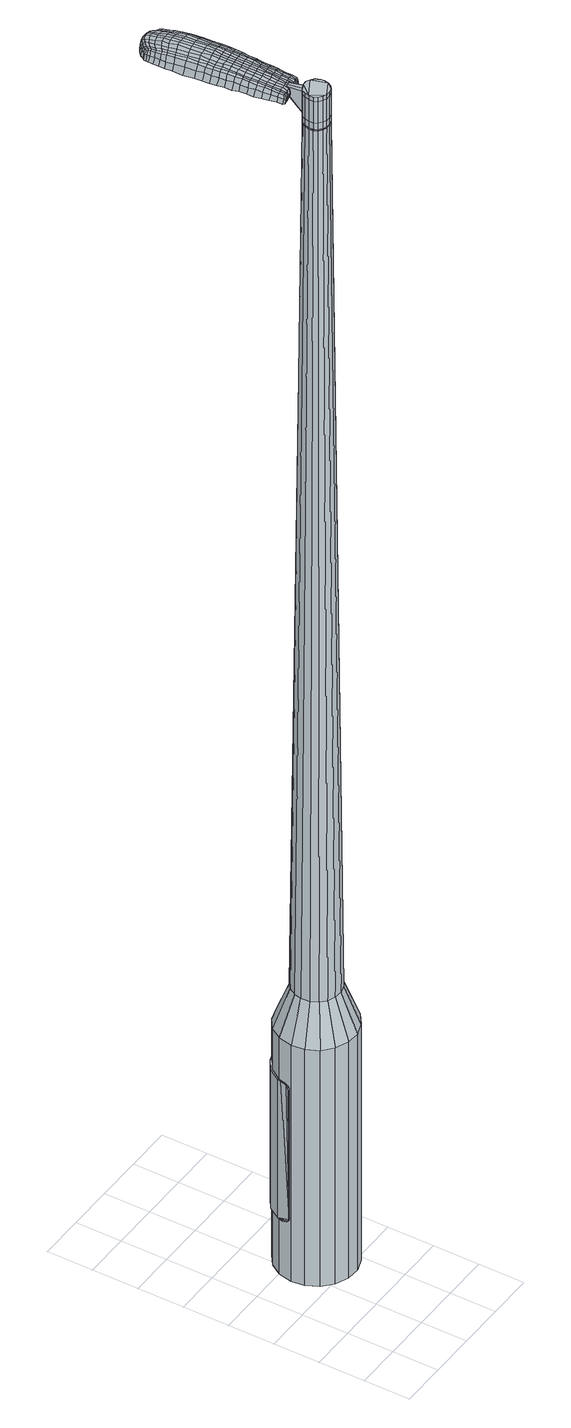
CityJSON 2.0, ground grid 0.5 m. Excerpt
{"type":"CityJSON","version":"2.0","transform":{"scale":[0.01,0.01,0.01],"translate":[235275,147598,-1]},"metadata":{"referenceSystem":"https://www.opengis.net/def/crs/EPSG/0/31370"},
"CityObjects":{
"object1":{"type":"GenericCityObject","attributes":{"cluster":300,"mean_distance_to_centroid":0.262,"new_centroid_x":235275.8,"new_centroid_y":147599.32,"mean_distance_to_camera":8.49,"H1":11.6,"H2":11.4,"Z_final":115.59,"cluster2":-1,"proj_x":235281.22,"proj_y":147598.62,"id_line":52505,"bearing_l":187.3,"distance":5.47,"orientation":"right","G_obj":97.3},"geometry":[{"type":"MultiSurface","lod":"2","boundaries":[[[0,1,2,3]],[[1,4,5,2]],[[4,6,7,5]],[[6,8,9,7]],[[8,10,11,9]],[[10,12,13,11]],[[12,14,15,13]],[[14,16,17,15]],[[16,18,19,17]],[[18,20,21,19]],[[20,22,23,21]],[[22,24,25,23]],[[24,26,27,25]],[[26,28,29,27]],[[28,30,31,29]],[[30,32,33,31]],[[32,34,35,33]],[[34,0,3,35]],[[36,37,38,39]],[[38,40,41,42]],[[41,43,42]],[[42,44,45,46]],[[45,47,46]],[[46,48,49,50]],[[49,51,50]],[[42,46,50,38]],[[50,52,39,38]],[[53,36,39]],[[2,5,7,35]],[[7,9,11,15]],[[11,13,15]],[[15,17,19,23]],[[19,21,23]],[[23,25,27,31]],[[27,29,31]],[[15,23,31,7]],[[31,33,35,7]],[[3,2,35]],[[1,0,54,55]],[[0,34,56,54]],[[34,32,57,56]],[[32,30,58,57]],[[30,28,59,58]],[[28,26,60,59]],[[26,24,61,60]],[[24,22,62,61]],[[22,20,63,62]],[[20,18,64,63]],[[18,16,65,64]],[[16,14,66,65]],[[14,12,67,66]],[[12,10,68,67]],[[10,8,69,68]],[[8,6,70,69]],[[6,4,71,70]],[[4,1,55,71]],[[55,54,72,73]],[[54,56,74,72]],[[56,57,75,74]],[[57,58,76,75]],[[58,59,77,76]],[[59,60,78,77]],[[60,61,79,78]],[[61,62,80,79]],[[62,63,81,80]],[[63,64,82,81]],[[64,65,83,82]],[[65,66,84,83]],[[66,67,85,84]],[[67,68,86,85]],[[68,69,87,86]],[[69,70,88,87]],[[70,71,89,88]],[[71,55,73,89]],[[90,91,92,93]],[[74,94,91,90]],[[95,96,94,74]],[[97,98,96,95]],[[77,99,98,97]],[[100,101,99,77]],[[102,103,101,100]],[[104,105,103,102]],[[106,107,105,104]],[[108,109,107,106]],[[110,111,109,108]],[[112,113,111,110]],[[85,114,113,112]],[[86,115,114,85]],[[116,117,115,86]],[[118,119,117,116]],[[120,121,119,118]],[[93,92,121,120]],[[122,123,124,125]],[[126,122,125,127]],[[128,126,127,129]],[[130,128,129,131]],[[132,130,131,133]],[[134,132,133,135]],[[136,134,135,137]],[[138,136,137,139]],[[140,138,139,141]],[[142,140,141,143]],[[144,142,143,145]],[[146,144,145,147]],[[148,146,147,149]],[[150,148,149,151]],[[152,150,151,153]],[[154,152,153,155]],[[73,72,90,93]],[[72,74,90]],[[75,95,74]],[[75,76,97,95]],[[76,77,97]],[[78,100,77]],[[78,79,102,100]],[[79,80,104,102]],[[80,81,106,104]],[[81,82,108,106]],[[82,83,110,108]],[[83,84,112,110]],[[84,85,112]],[[87,116,86]],[[87,88,118,116]],[[88,89,120,118]],[[89,73,93,120]],[[156,157,92,91]],[[157,158,121,92]],[[158,159,119,121]],[[159,160,117,119]],[[160,115,117]],[[161,113,114]],[[161,162,111,113]],[[162,163,109,111]],[[163,164,107,109]],[[164,165,105,107]],[[165,166,103,105]],[[166,167,101,103]],[[167,99,101]],[[168,98,99]],[[168,169,96,98]],[[169,94,96]],[[156,91,94]],[[39,52,154,170]],[[157,156,171,155]],[[53,39,170,123]],[[156,94,124,171]],[[36,53,123,122]],[[94,169,125,124]],[[37,36,122,126]],[[169,168,127,125]],[[38,37,126,128]],[[168,99,129,127]],[[40,38,128,130]],[[99,167,131,129]],[[41,40,130,132]],[[167,166,133,131]],[[43,41,132,134]],[[166,165,135,133]],[[42,43,134,136]],[[165,164,137,135]],[[44,42,136,138]],[[164,163,139,137]],[[45,44,138,140]],[[163,162,141,139]],[[47,45,140,142]],[[162,161,143,141]],[[46,47,142,144]],[[161,114,145,143]],[[48,46,144,146]],[[114,115,147,145]],[[49,48,146,148]],[[115,160,149,147]],[[51,49,148,150]],[[160,159,151,149]],[[50,51,150,152]],[[159,158,153,151]],[[52,50,152,154]],[[158,157,155,153]],[[154,155,172,173]],[[155,171,174,172]],[[171,124,175,174]],[[124,123,176,175]],[[123,170,177,176]],[[170,154,173,177]],[[178,179,180,181]],[[182,178,181,183]],[[178,182,184,185]],[[179,178,185,186]],[[187,188,189,190]],[[191,187,190,192]],[[187,191,193,194]],[[188,187,194,195]],[[196,197,198,199]],[[200,196,199,201]],[[196,200,202,203]],[[197,196,203,204]],[[205,206,207,208]],[[209,205,208,210]],[[205,209,211,212]],[[206,205,212,213]],[[214,215,216,217]],[[218,214,217,219]],[[214,218,220,221]],[[215,214,221,222]],[[223,224,225,226]],[[227,223,226,228]],[[223,227,229,230]],[[224,223,230,231]],[[232,233,234,235]],[[224,232,235,225]],[[232,224,231,236]],[[233,232,236,237]],[[238,239,240,241]],[[233,238,241,234]],[[238,233,237,242]],[[239,238,242,243]],[[244,182,183,245]],[[239,244,245,240]],[[244,239,243,246]],[[182,244,246,184]],[[247,248,249,250]],[[251,247,250,252]],[[247,251,253,254]],[[248,247,254,255]],[[256,257,258,259]],[[248,256,259,249]],[[256,248,255,260]],[[257,256,260,261]],[[262,263,264,265]],[[257,262,265,258]],[[262,257,261,266]],[[263,262,266,267]],[[268,269,270,271]],[[263,268,271,264]],[[268,263,267,272]],[[269,268,272,273]],[[274,179,186,275]],[[269,274,275,270]],[[274,269,273,276]],[[179,274,276,180]],[[277,278,279,280]],[[281,277,280,282]],[[277,281,283,284]],[[278,277,284,285]],[[286,287,288,289]],[[278,286,289,279]],[[286,278,285,290]],[[287,286,290,291]],[[292,293,294,295]],[[287,292,295,288]],[[292,287,291,296]],[[293,292,296,297]],[[298,191,192,299]],[[293,298,299,294]],[[298,293,297,300]],[[191,298,300,193]],[[301,302,303,304]],[[305,301,304,306]],[[301,305,307,308]],[[302,301,308,309]],[[310,311,312,313]],[[302,310,313,303]],[[310,302,309,314]],[[311,310,314,315]],[[316,317,318,319]],[[311,316,319,312]],[[316,311,315,320]],[[317,316,320,321]],[[322,323,324,325]],[[317,322,325,318]],[[322,317,321,326]],[[323,322,326,327]],[[328,188,195,329]],[[323,328,329,324]],[[328,323,327,330]],[[188,328,330,189]],[[331,217,216,332]],[[333,331,332,334]],[[331,333,335,336]],[[217,331,336,219]],[[337,333,334,338]],[[339,337,338,340]],[[337,339,341,342]],[[333,337,342,335]],[[343,339,340,344]],[[345,343,344,346]],[[343,345,347,348]],[[339,343,348,341]],[[349,345,346,350]],[[351,349,350,352]],[[349,351,353,354]],[[345,349,354,347]],[[355,351,352,356]],[[206,355,356,207]],[[355,206,213,357]],[[351,355,357,353]],[[358,359,204,203]],[[360,358,203,202]],[[358,360,361,362]],[[359,358,362,363]],[[364,365,363,362]],[[366,364,362,361]],[[364,366,367,368]],[[365,364,368,369]],[[370,371,369,368]],[[372,370,368,367]],[[370,372,373,374]],[[371,370,374,375]],[[376,377,375,374]],[[378,376,374,373]],[[376,378,211,209]],[[377,376,209,210]],[[379,380,381,382]],[[281,379,382,283]],[[379,281,282,383]],[[380,379,383,384]],[[385,200,201,386]],[[380,385,386,381]],[[385,380,384,387]],[[200,385,387,202]],[[388,389,390,391]],[[227,388,391,229]],[[388,227,228,392]],[[389,388,392,393]],[[394,395,396,397]],[[389,394,397,390]],[[394,389,393,398]],[[395,394,398,399]],[[400,197,204,401]],[[395,400,401,396]],[[400,395,399,402]],[[197,400,402,198]],[[403,404,405,406]],[[185,403,406,186]],[[403,185,184,407]],[[404,403,407,408]],[[409,410,411,412]],[[404,409,412,405]],[[409,404,408,413]],[[410,409,413,414]],[[415,208,207,416]],[[410,415,416,411]],[[415,410,414,417]],[[208,415,417,210]],[[418,419,420,421]],[[190,418,421,192]],[[418,190,189,422]],[[419,418,422,423]],[[424,212,211,425]],[[419,424,425,420]],[[424,419,423,426]],[[212,424,426,213]],[[427,428,429,430]],[[305,427,430,307]],[[427,305,306,431]],[[428,427,431,432]],[[433,218,219,434]],[[428,433,434,429]],[[433,428,432,435]],[[218,433,435,220]],[[436,437,438,439]],[[251,436,439,253]],[[436,251,252,440]],[[437,436,440,441]],[[442,443,444,445]],[[437,442,445,438]],[[442,437,441,446]],[[443,442,446,447]],[[448,215,222,449]],[[443,448,449,444]],[[448,443,447,450]],[[215,448,450,216]],[[451,452,441,440]],[[250,451,440,252]],[[451,250,249,453]],[[452,451,453,454]],[[455,456,447,446]],[[452,455,446,441]],[[455,452,454,457]],[[456,455,457,458]],[[459,332,216,450]],[[456,459,450,447]],[[459,456,458,460]],[[332,459,460,334]],[[461,462,463,464]],[[308,461,464,309]],[[461,308,307,430]],[[462,461,430,429]],[[465,336,335,466]],[[462,465,466,463]],[[465,462,429,434]],[[336,465,434,219]],[[467,468,454,453]],[[259,467,453,249]],[[467,259,258,469]],[[468,467,469,470]],[[471,472,458,457]],[[468,471,457,454]],[[471,468,470,473]],[[472,471,473,474]],[[475,338,334,460]],[[472,475,460,458]],[[475,472,474,476]],[[338,475,476,340]],[[477,478,479,480]],[[314,477,480,315]],[[477,314,309,464]],[[478,477,464,463]],[[481,342,341,482]],[[478,481,482,479]],[[481,478,463,466]],[[342,481,466,335]],[[483,484,470,469]],[[265,483,469,258]],[[483,265,264,485]],[[484,483,485,486]],[[487,488,474,473]],[[484,487,473,470]],[[487,484,486,489]],[[488,487,489,490]],[[491,344,340,476]],[[488,491,476,474]],[[491,488,490,492]],[[344,491,492,346]],[[493,494,495,496]],[[320,493,496,321]],[[493,320,315,480]],[[494,493,480,479]],[[497,348,347,498]],[[494,497,498,495]],[[497,494,479,482]],[[348,497,482,341]],[[499,500,486,485]],[[271,499,485,264]],[[499,271,270,501]],[[500,499,501,502]],[[503,504,490,489]],[[500,503,489,486]],[[503,500,502,505]],[[504,503,505,506]],[[507,350,346,492]],[[504,507,492,490]],[[507,504,506,508]],[[350,507,508,352]],[[509,510,511,512]],[[326,509,512,327]],[[509,326,321,496]],[[510,509,496,495]],[[513,354,353,514]],[[510,513,514,511]],[[513,510,495,498]],[[354,513,498,347]],[[515,516,502,501]],[[275,515,501,270]],[[515,275,186,406]],[[516,515,406,405]],[[517,518,506,505]],[[516,517,505,502]],[[517,516,405,412]],[[518,517,412,411]],[[519,356,352,508]],[[518,519,508,506]],[[519,518,411,416]],[[356,519,416,207]],[[520,521,423,422]],[[330,520,422,189]],[[520,330,327,512]],[[521,520,512,511]],[[522,357,213,426]],[[521,522,426,423]],[[522,521,511,514]],[[357,522,514,353]],[[523,524,384,383]],[[280,523,383,282]],[[523,280,279,525]],[[524,523,525,526]],[[527,360,202,387]],[[524,527,387,384]],[[527,524,526,528]],[[360,527,528,361]],[[529,530,531,532]],[[230,529,532,231]],[[529,230,229,391]],[[530,529,391,390]],[[533,534,535,536]],[[530,533,536,531]],[[533,530,390,397]],[[534,533,397,396]],[[537,359,363,538]],[[534,537,538,535]],[[537,534,396,401]],[[359,537,401,204]],[[539,540,526,525]],[[289,539,525,279]],[[539,289,288,541]],[[540,539,541,542]],[[543,366,361,528]],[[540,543,528,526]],[[543,540,542,544]],[[366,543,544,367]],[[545,546,547,548]],[[236,545,548,237]],[[545,236,231,532]],[[546,545,532,531]],[[549,550,551,552]],[[546,549,552,547]],[[549,546,531,536]],[[550,549,536,535]],[[553,365,369,554]],[[550,553,554,551]],[[553,550,535,538]],[[365,553,538,363]],[[555,556,542,541]],[[295,555,541,288]],[[555,295,294,557]],[[556,555,557,558]],[[559,372,367,544]],[[556,559,544,542]],[[559,556,558,560]],[[372,559,560,373]],[[561,562,563,564]],[[242,561,564,243]],[[561,242,237,548]],[[562,561,548,547]],[[565,566,567,568]],[[562,565,568,563]],[[565,562,547,552]],[[566,565,552,551]],[[569,371,375,570]],[[566,569,570,567]],[[569,566,551,554]],[[371,569,554,369]],[[571,572,558,557]],[[299,571,557,294]],[[571,299,192,421]],[[572,571,421,420]],[[573,378,373,560]],[[572,573,560,558]],[[573,572,420,425]],[[378,573,425,211]],[[574,575,408,407]],[[246,574,407,184]],[[574,246,243,564]],[[575,574,564,563]],[[576,577,414,413]],[[575,576,413,408]],[[576,575,563,568]],[[577,576,568,567]],[[578,377,210,417]],[[577,578,417,414]],[[578,577,567,570]],[[377,578,570,375]],[[579,580,581,582]],[[582,581,583,584]],[[585,583,581,586]],[[586,581,580,587]],[[588,589,590,591]],[[591,590,592,593]],[[594,592,590,595]],[[595,590,589,596]],[[597,598,599,600]],[[600,599,601,602]],[[603,601,599,604]],[[604,599,598,605]],[[606,607,608,609]],[[609,608,610,611]],[[612,610,608,613]],[[613,608,607,614]],[[615,616,617,618]],[[618,617,619,620]],[[621,619,617,622]],[[622,617,616,623]],[[624,625,626,627]],[[627,626,628,629]],[[630,628,626,631]],[[631,626,625,632]],[[633,634,635,636]],[[636,635,625,624]],[[632,625,635,637]],[[637,635,634,638]],[[639,640,641,642]],[[642,641,634,633]],[[638,634,641,643]],[[643,641,640,644]],[[584,583,645,646]],[[646,645,640,639]],[[644,640,645,647]],[[647,645,583,585]],[[648,649,650,651]],[[651,650,652,653]],[[654,652,650,655]],[[655,650,649,656]],[[657,658,659,660]],[[660,659,649,648]],[[656,649,659,661]],[[661,659,658,662]],[[663,664,665,666]],[[666,665,658,657]],[[662,658,665,667]],[[667,665,664,668]],[[669,670,671,672]],[[672,671,664,663]],[[668,664,671,673]],[[673,671,670,674]],[[587,580,675,676]],[[676,675,670,669]],[[674,670,675,677]],[[677,675,580,579]],[[678,679,680,681]],[[681,680,682,683]],[[684,682,680,685]],[[685,680,679,686]],[[687,688,689,690]],[[690,689,679,678]],[[686,679,689,691]],[[691,689,688,692]],[[693,694,695,696]],[[696,695,688,687]],[[692,688,695,697]],[[697,695,694,698]],[[593,592,699,700]],[[700,699,694,693]],[[698,694,699,701]],[[701,699,592,594]],[[702,703,704,705]],[[705,704,706,707]],[[708,706,704,709]],[[709,704,703,710]],[[711,712,713,714]],[[714,713,703,702]],[[710,703,713,715]],[[715,713,712,716]],[[717,718,719,720]],[[720,719,712,711]],[[716,712,719,721]],[[721,719,718,722]],[[723,724,725,726]],[[726,725,718,717]],[[722,718,725,727]],[[727,725,724,728]],[[596,589,729,730]],[[730,729,724,723]],[[728,724,729,731]],[[731,729,589,588]],[[615,618,732,733]],[[733,732,734,735]],[[736,734,732,737]],[[737,732,618,620]],[[735,734,738,739]],[[739,738,740,741]],[[742,740,738,743]],[[743,738,734,736]],[[741,740,744,745]],[[745,744,746,747]],[[748,746,744,749]],[[749,744,740,742]],[[747,746,750,751]],[[751,750,752,753]],[[754,752,750,755]],[[755,750,746,748]],[[753,752,756,757]],[[757,756,607,606]],[[614,607,756,758]],[[758,756,752,754]],[[605,759,760,604]],[[604,760,761,603]],[[762,761,760,763]],[[763,760,759,764]],[[764,765,766,763]],[[763,766,767,762]],[[768,767,766,769]],[[769,766,765,770]],[[770,771,772,769]],[[769,772,773,768]],[[774,773,772,775]],[[775,772,771,776]],[[776,777,778,775]],[[775,778,779,774]],[[612,779,778,610]],[[610,778,777,611]],[[780,781,782,783]],[[783,782,682,684]],[[683,682,782,784]],[[784,782,781,785]],[[602,601,786,787]],[[787,786,781,780]],[[785,781,786,788]],[[788,786,601,603]],[[789,790,791,792]],[[792,791,628,630]],[[629,628,791,793]],[[793,791,790,794]],[[795,796,797,798]],[[798,797,790,789]],[[794,790,797,799]],[[799,797,796,800]],[[605,598,801,802]],[[802,801,796,795]],[[800,796,801,803]],[[803,801,598,597]],[[804,805,806,807]],[[807,806,586,587]],[[585,586,806,808]],[[808,806,805,809]],[[810,811,812,813]],[[813,812,805,804]],[[809,805,812,814]],[[814,812,811,815]],[[606,609,816,817]],[[817,816,811,810]],[[815,811,816,818]],[[818,816,609,611]],[[819,820,821,822]],[[822,821,591,593]],[[588,591,821,823]],[[823,821,820,824]],[[612,613,825,826]],[[826,825,820,819]],[[824,820,825,827]],[[827,825,613,614]],[[828,829,706,830]],[[830,706,708]],[[707,706,831]],[[831,706,829,832]],[[620,619,833,834]],[[834,833,829,828]],[[832,829,833,835]],[[835,833,619,621]],[[836,837,838,839]],[[839,838,652,654]],[[653,652,838,840]],[[838,837,840]],[[841,842,843,844]],[[844,843,837,836]],[[840,837,843,845]],[[845,843,842,846]],[[623,616,847,848]],[[848,847,842,841]],[[846,842,847,849]],[[849,847,616,615]],[[850,851,840]],[[840,851,651,653]],[[648,651,851,852]],[[852,851,850,853]],[[846,854,855,845]],[[845,855,850,840]],[[853,850,855,856]],[[856,855,854,857]],[[615,733,858,849]],[[849,858,854,846]],[[857,854,858,859]],[[859,858,733,735]],[[860,861,862,863]],[[863,862,709,710]],[[708,709,862,830]],[[830,862,861,828]],[[736,737,864,865]],[[865,864,861,860]],[[828,861,864,834]],[[834,864,737,620]],[[853,866,852]],[[852,866,660,648]],[[657,660,866,867]],[[867,866,868]],[[857,869,870,856]],[[856,870,866,853]],[[868,866,870,871]],[[871,870,869,872]],[[735,739,873,859]],[[859,873,869,857]],[[872,869,873,874]],[[874,873,739,741]],[[875,876,877,878]],[[878,877,715,716]],[[710,715,877,863]],[[863,877,876,860]],[[742,743,879,880]],[[880,879,876,875]],[[860,876,879,865]],[[865,879,743,736]],[[868,881,882,867]],[[867,882,666,657]],[[663,666,882,883]],[[883,882,881,884]],[[872,885,886,871]],[[871,886,881,868]],[[884,881,886,887]],[[887,886,885,888]],[[741,745,889,874]],[[874,889,885,872]],[[888,885,889,890]],[[890,889,745,747]],[[891,892,893,894]],[[894,893,721,722]],[[716,721,893,878]],[[878,893,892,875]],[[748,749,895,896]],[[896,895,892,891]],[[875,892,895,880]],[[880,895,749,742]],[[884,897,898,883]],[[883,898,672,663]],[[669,672,898,899]],[[899,898,897,900]],[[888,901,902,887]],[[887,902,897,884]],[[900,897,902,903]],[[903,902,901,904]],[[747,751,905,890]],[[890,905,901,888]],[[904,901,905,906]],[[906,905,751,753]],[[907,908,909,910]],[[910,909,727,728]],[[722,727,909,894]],[[894,909,908,891]],[[754,755,911,912]],[[912,911,908,907]],[[891,908,911,896]],[[896,911,755,748]],[[900,913,914,899]],[[899,914,676,669]],[[587,676,914,807]],[[807,914,913,804]],[[904,915,916,903]],[[903,916,913,900]],[[804,913,916,813]],[[813,916,915,810]],[[753,757,917,906]],[[906,917,915,904]],[[810,915,917,817]],[[817,917,757,606]],[[824,918,919,823]],[[823,919,731,588]],[[728,731,919,910]],[[910,919,918,907]],[[614,758,920,827]],[[827,920,918,824]],[[907,918,920,912]],[[912,920,758,754]],[[785,921,922,784]],[[784,922,681,683]],[[678,681,922,923]],[[923,922,921,924]],[[603,761,925,788]],[[788,925,921,785]],[[924,921,925,926]],[[926,925,761,762]],[[927,928,929,930]],[[930,929,631,632]],[[630,631,929,792]],[[792,929,928,789]],[[931,932,933,934]],[[934,933,928,927]],[[789,928,933,798]],[[798,933,932,795]],[[764,759,935,936]],[[936,935,932,931]],[[795,932,935,802]],[[802,935,759,605]],[[924,937,938,923]],[[923,938,690,678]],[[687,690,938,939]],[[939,938,937,940]],[[762,767,941,926]],[[926,941,937,924]],[[940,937,941,942]],[[942,941,767,768]],[[943,944,945,946]],[[946,945,637,638]],[[632,637,945,930]],[[930,945,944,927]],[[947,948,949,950]],[[950,949,944,943]],[[927,944,949,934]],[[934,949,948,931]],[[770,765,951,952]],[[952,951,948,947]],[[931,948,951,936]],[[936,951,765,764]],[[940,953,954,939]],[[939,954,696,687]],[[693,696,954,955]],[[955,954,953,956]],[[768,773,957,942]],[[942,957,953,940]],[[956,953,957,958]],[[958,957,773,774]],[[959,960,961,962]],[[962,961,643,644]],[[638,643,961,946]],[[946,961,960,943]],[[963,964,965,966]],[[966,965,960,959]],[[943,960,965,950]],[[950,965,964,947]],[[776,771,967,968]],[[968,967,964,963]],[[947,964,967,952]],[[952,967,771,770]],[[956,969,970,955]],[[955,970,700,693]],[[593,700,970,822]],[[822,970,969,819]],[[774,779,971,958]],[[958,971,969,956]],[[819,969,971,826]],[[826,971,779,612]],[[809,972,973,808]],[[808,973,647,585]],[[644,647,973,962]],[[962,973,972,959]],[[815,974,975,814]],[[814,975,972,809]],[[959,972,975,966]],[[966,975,974,963]],[[611,777,976,818]],[[818,976,974,815]],[[963,974,976,968]],[[968,976,777,776]],[[579,582,181,180]],[[582,584,183,181]],[[594,595,194,193]],[[595,596,195,194]],[[597,600,199,198]],[[600,602,201,199]],[[621,622,221,220]],[[622,623,222,221]],[[624,627,226,225]],[[627,629,228,226]],[[633,636,235,234]],[[636,624,225,235]],[[639,642,241,240]],[[642,633,234,241]],[[584,646,245,183]],[[646,639,240,245]],[[654,655,254,253]],[[655,656,255,254]],[[656,661,260,255]],[[661,662,261,260]],[[662,667,266,261]],[[667,668,267,266]],[[668,673,272,267]],[[673,674,273,272]],[[674,677,276,273]],[[677,579,180,276]],[[684,685,284,283]],[[685,686,285,284]],[[686,691,290,285]],[[691,692,291,290]],[[692,697,296,291]],[[697,698,297,296]],[[698,701,300,297]],[[701,594,193,300]],[[702,705,304,303]],[[705,707,306,304]],[[711,714,313,312]],[[714,702,303,313]],[[717,720,319,318]],[[720,711,312,319]],[[723,726,325,324]],[[726,717,318,325]],[[596,730,329,195]],[[730,723,324,329]],[[780,783,382,381]],[[783,684,283,382]],[[602,787,386,201]],[[787,780,381,386]],[[629,793,392,228]],[[793,794,393,392]],[[794,799,398,393]],[[799,800,399,398]],[[800,803,402,399]],[[803,597,198,402]],[[707,831,431,306]],[[831,832,432,431]],[[832,835,435,432]],[[835,621,220,435]],[[836,839,439,438]],[[839,654,253,439]],[[841,844,445,444]],[[844,836,438,445]],[[623,848,449,222]],[[848,841,444,449]],[[977,978,979,980]],[[981,982,980,979]],[[983,984,985,986]],[[987,988,989,990]],[[978,991,992,979]],[[993,981,979,992]],[[994,983,986,995]],[[996,997,988,987]],[[991,998,999,992]],[[999,1000,993,992]],[[1001,994,995,1002]],[[1003,997,996,1004]],[[998,1005,1006,999]],[[1006,1007,1000,999]],[[1008,1001,1002,1009]],[[1010,1003,1004,1011]],[[1012,1013,1014,1015]],[[1016,1017,1013,1012]],[[1016,1018,1019,1017]],[[1018,1020,1021,1019]],[[1022,1023,1024,1025]],[[1026,1027,1023,1022]],[[1028,1029,1027,1026]],[[1030,1031,1029,1028]],[[1025,1014,1013,1022]],[[1022,1013,1017,1026]],[[1017,1019,1028,1026]],[[1019,1021,1030,1028]],[[986,985,982,981]],[[995,986,981,993]],[[1000,1002,995,993]],[[1007,1009,1002,1000]],[[987,990,984,983]],[[996,987,983,994]],[[1004,996,994,1001]],[[1011,1004,1001,1008]],[[988,1012,1015,989]],[[997,1016,1012,988]],[[1018,1016,997,1003]],[[1020,1018,1003,1010]],[[1032,1033,1034,1035]],[[1034,1036,1037,1038]],[[1034,1038,1039,1040]],[[1034,1040,1035]],[[1041,1032,1035,1042]],[[1043,1042,1035,1044]],[[1045,1044,1035]],[[1046,1034,1033,1047]],[[1048,1046,1047,1049]],[[1050,1048,1049,1051]],[[1052,1050,1051,1053]],[[1054,1052,1053,1055]],[[1055,1056,1057,1058]],[[1055,1058,1059,1060]],[[1055,1060,1061,1062]],[[1061,1063,1064,1065]],[[1061,1065,1066,1067]],[[1061,1067,1062]],[[1055,1062,1054]],[[1068,1069,1033,1032]],[[1070,1071,1036,1034]],[[1072,1073,1045,1035]],[[1069,1074,1047,1033]],[[1075,1070,1034,1046]],[[1074,1076,1049,1047]],[[1077,1075,1046,1048]],[[1076,1078,1051,1049]],[[1079,1077,1048,1050]],[[1078,1080,1053,1051]],[[1081,1079,1050,1052]],[[1080,1082,1055,1053]],[[1083,1081,1052,1054]],[[1082,1084,1056,1055]],[[1085,1086,1063,1061]],[[1087,1083,1054,1062]],[[1057,1056,1084,1088]],[[1058,1057,1088,1089]],[[1059,1058,1089,1090]],[[1060,1059,1090,1091]],[[1061,1060,1091,1085]],[[1092,1068,1032,1041]],[[1093,1092,1041,1042]],[[1094,1093,1042,1043]],[[1095,1094,1043,1044]],[[1073,1095,1044,1045]],[[1037,1036,1071,1096]],[[1064,1063,1086,1097]],[[1038,1037,1096,1098]],[[1039,1038,1098,1099]],[[1040,1039,1099,1100]],[[1035,1040,1100,1072]],[[1065,1064,1097,1101]],[[1066,1065,1101,1102]],[[1067,1066,1102,1103]],[[1062,1067,1103,1087]]]}]}
},
"vertices":[
[73,175,384],[87,175,384],[87,175,96],[73,175,96],[101,169,384],[101,169,96],[112,159,384],[112,159,96],[118,146,384],[118,146,96],[120,131,384],[120,131,96],[117,117,384],[117,117,96],[109,105,384],[109,105,96],[97,96,384],[97,96,96],[83,91,384],[83,91,96],[69,92,384],[69,92,96],[55,98,384],[55,98,96],[44,108,384],[44,108,96],[38,121,384],[38,121,96],[36,135,384],[36,135,96],[39,150,384],[39,150,96],[47,162,384],[47,162,96],[59,171,384],[59,171,96],[68,143,1524],[66,139,1524],[65,134,1524],[76,147,1524],[65,129,1524],[67,125,1524],[75,120,1524],[71,122,1524],[80,120,1524],[84,121,1524],[90,128,1524],[88,124,1524],[91,133,1524],[91,137,1524],[85,145,1524],[89,142,1524],[81,147,1524],[72,145,1524],[75,158,429],[84,158,429],[66,156,429],[60,151,429],[55,143,429],[53,135,429],[54,126,429],[58,118,429],[64,112,429],[72,109,429],[81,108,429],[90,111,429],[97,116,429],[101,124,429],[103,132,429],[102,141,429],[98,149,429],[92,155,429],[76,147,1483],[81,147,1483],[72,145,1483],[68,143,1483],[66,139,1483],[65,134,1483],[65,129,1483],[67,125,1483],[71,122,1483],[75,120,1483],[80,120,1483],[84,121,1483],[88,124,1483],[90,128,1483],[91,133,1483],[91,137,1483],[89,142,1483],[85,145,1483],[76,146,1483],[76,146,1485],[81,146,1485],[81,146,1483],[72,145,1485],[69,142,1483],[69,142,1485],[66,138,1483],[66,138,1485],[65,134,1485],[66,130,1483],[66,130,1485],[68,126,1483],[68,126,1485],[71,123,1483],[71,123,1485],[75,121,1483],[75,121,1485],[80,121,1483],[80,121,1485],[84,122,1483],[84,122,1485],[87,125,1483],[87,125,1485],[90,128,1485],[91,133,1485],[90,137,1483],[90,137,1485],[88,141,1483],[88,141,1485],[85,144,1483],[85,144,1485],[68,143,1519],[72,145,1519],[72,145,1493],[68,143,1493],[66,139,1519],[66,139,1493],[65,134,1519],[65,134,1493],[65,129,1519],[65,129,1493],[67,125,1519],[67,125,1493],[71,122,1519],[71,122,1493],[75,120,1519],[75,120,1493],[80,120,1519],[80,120,1493],[84,121,1519],[84,121,1493],[88,124,1519],[88,124,1493],[90,128,1519],[90,128,1493],[91,133,1519],[91,133,1493],[91,137,1519],[91,137,1493],[89,142,1519],[89,142,1493],[85,145,1519],[85,145,1493],[81,147,1519],[81,147,1493],[76,147,1485],[81,147,1485],[85,145,1485],[89,142,1485],[91,137,1485],[88,124,1485],[84,121,1485],[80,120,1485],[75,120,1485],[71,122,1485],[67,125,1485],[65,129,1485],[66,139,1485],[68,143,1485],[76,147,1519],[76,147,1493],[77,166,1513],[77,166,1518],[74,165,1513],[71,165,1513],[71,165,1518],[74,165,1518],[84,241,1519],[84,234,1518],[86,236,1509],[85,243,1510],[83,250,1519],[84,251,1510],[82,249,1526],[82,240,1525],[83,233,1525],[46,237,1519],[47,230,1518],[48,229,1525],[47,236,1525],[44,245,1519],[46,244,1526],[43,246,1510],[44,238,1510],[45,231,1509],[54,312,1519],[57,312,1519],[57,313,1513],[54,313,1513],[50,310,1519],[50,311,1513],[50,308,1524],[54,310,1524],[58,310,1524],[63,238,1530],[64,231,1529],[67,231,1529],[67,239,1530],[62,247,1531],[65,248,1531],[58,247,1530],[60,238,1530],[61,230,1529],[74,158,1512],[76,158,1512],[76,160,1517],[74,159,1517],[71,158,1512],[71,159,1517],[70,159,1506],[73,159,1506],[76,159,1506],[75,300,1519],[76,297,1519],[77,298,1512],[76,301,1512],[74,302,1518],[75,303,1512],[73,301,1522],[74,299,1523],[75,296,1524],[77,292,1519],[78,286,1519],[79,288,1512],[78,293,1512],[76,291,1524],[77,286,1525],[79,281,1519],[80,273,1519],[82,274,1511],[80,282,1511],[78,280,1526],[79,272,1526],[82,261,1519],[83,263,1510],[80,260,1526],[89,168,1513],[89,175,1513],[88,174,1518],[88,167,1517],[89,162,1512],[88,163,1516],[90,163,1506],[90,169,1507],[90,176,1507],[88,183,1514],[88,190,1515],[86,189,1520],[87,182,1519],[89,184,1507],[89,191,1507],[87,198,1515],[87,205,1516],[85,204,1522],[86,197,1521],[88,199,1508],[88,206,1508],[86,212,1517],[86,220,1517],[84,219,1524],[85,211,1523],[87,214,1508],[87,221,1509],[85,227,1518],[84,226,1524],[86,228,1509],[39,296,1519],[39,293,1519],[41,293,1524],[41,296,1523],[40,299,1518],[41,298,1522],[38,299,1512],[38,297,1512],[38,294,1512],[40,288,1519],[40,282,1519],[41,282,1525],[41,288,1524],[38,289,1512],[38,283,1512],[40,276,1519],[41,268,1519],[43,268,1526],[42,276,1526],[39,277,1511],[40,269,1511],[43,257,1519],[44,256,1526],[41,258,1510],[59,164,1513],[58,171,1513],[56,172,1507],[58,165,1507],[60,158,1512],[59,159,1506],[61,159,1516],[60,163,1517],[59,171,1518],[56,179,1514],[55,186,1515],[53,187,1507],[55,180,1507],[58,178,1519],[56,185,1520],[53,193,1515],[52,201,1516],[51,202,1508],[52,194,1508],[55,193,1521],[54,200,1522],[51,208,1517],[49,215,1517],[48,216,1509],[49,209,1508],[52,207,1523],[51,215,1524],[48,222,1518],[46,224,1509],[50,222,1524],[73,165,1519],[75,165,1519],[72,172,1520],[75,172,1520],[69,172,1520],[70,164,1519],[71,179,1522],[74,180,1522],[70,187,1523],[73,187,1523],[67,186,1523],[68,179,1521],[69,194,1524],[72,195,1524],[68,202,1525],[71,202,1525],[65,201,1525],[66,194,1524],[67,209,1526],[70,209,1526],[66,216,1527],[69,217,1527],[63,216,1527],[64,208,1526],[65,224,1528],[68,224,1528],[62,223,1528],[54,307,1527],[58,307,1527],[50,306,1526],[51,301,1527],[55,303,1528],[59,303,1528],[56,296,1529],[59,297,1529],[52,295,1528],[53,288,1530],[57,289,1530],[60,289,1530],[57,282,1531],[61,282,1531],[53,281,1530],[55,272,1531],[59,273,1531],[62,273,1531],[60,260,1531],[64,260,1531],[56,259,1531],[41,301,1518],[42,303,1519],[41,304,1513],[39,301,1513],[41,300,1523],[43,302,1523],[46,307,1519],[45,308,1513],[46,305,1524],[73,304,1518],[71,306,1518],[71,305,1523],[72,303,1523],[74,305,1513],[72,307,1513],[68,308,1519],[65,310,1519],[65,309,1524],[68,307,1523],[69,309,1513],[65,311,1513],[61,312,1519],[61,310,1524],[61,313,1513],[81,240,1528],[79,240,1528],[80,232,1528],[82,233,1527],[80,248,1528],[78,248,1529],[76,239,1529],[73,239,1530],[74,232,1529],[77,232,1528],[75,248,1529],[72,248,1530],[70,239,1530],[71,232,1529],[69,248,1531],[49,236,1528],[51,236,1529],[50,245,1529],[47,244,1528],[50,229,1527],[52,229,1528],[55,237,1529],[54,246,1530],[56,230,1528],[62,157,1512],[64,157,1512],[64,158,1517],[62,158,1517],[61,157,1506],[63,158,1506],[67,157,1512],[67,159,1517],[66,158,1506],[88,160,1512],[87,160,1512],[87,161,1506],[89,161,1506],[88,161,1517],[86,161,1517],[84,159,1512],[82,159,1512],[82,160,1506],[85,160,1506],[84,161,1517],[81,160,1517],[79,159,1512],[79,160,1506],[79,160,1517],[87,166,1519],[85,166,1519],[86,174,1520],[85,174,1520],[83,166,1519],[81,166,1519],[82,173,1520],[80,173,1520],[78,165,1519],[77,173,1520],[61,163,1519],[63,164,1519],[62,171,1520],[60,171,1520],[67,164,1519],[65,171,1520],[86,181,1521],[84,181,1521],[85,189,1522],[83,189,1522],[82,181,1521],[79,180,1521],[81,188,1522],[78,188,1523],[76,180,1522],[75,187,1523],[59,178,1521],[61,178,1521],[60,186,1522],[58,185,1522],[64,179,1521],[63,186,1522],[84,196,1523],[83,196,1523],[84,204,1524],[82,203,1524],[80,196,1523],[77,195,1524],[80,203,1525],[77,203,1525],[75,195,1524],[74,202,1525],[56,193,1523],[58,193,1523],[57,200,1524],[55,200,1524],[62,193,1524],[61,201,1525],[83,211,1525],[81,211,1525],[83,218,1526],[81,218,1526],[79,210,1526],[76,210,1526],[78,218,1527],[75,217,1527],[73,210,1526],[72,217,1527],[54,207,1525],[56,208,1525],[55,215,1526],[53,214,1526],[60,208,1526],[59,215,1527],[82,225,1527],[80,225,1527],[78,225,1527],[75,225,1528],[71,224,1528],[51,222,1527],[54,222,1527],[57,223,1528],[42,297,1525],[43,300,1525],[42,294,1526],[44,296,1526],[47,303,1526],[47,299,1527],[73,300,1525],[71,302,1525],[72,299,1526],[73,297,1525],[68,304,1525],[65,306,1526],[66,302,1527],[69,300,1526],[62,307,1526],[62,303,1527],[42,288,1526],[44,290,1527],[43,282,1527],[45,284,1528],[47,293,1528],[48,286,1529],[74,292,1526],[73,293,1527],[74,287,1528],[75,286,1527],[70,295,1527],[67,296,1528],[68,289,1529],[71,288,1528],[63,297,1528],[64,289,1530],[43,276,1528],[45,277,1529],[44,268,1528],[46,269,1529],[49,279,1529],[50,270,1530],[76,280,1528],[75,281,1528],[76,272,1529],[78,272,1528],[72,281,1529],[68,282,1530],[70,273,1530],[73,273,1530],[65,282,1530],[66,273,1531],[46,256,1529],[48,257,1529],[52,258,1530],[79,260,1528],[77,260,1529],[74,261,1530],[71,261,1530],[67,261,1531],[84,236,1509],[83,234,1518],[82,241,1518],[83,243,1509],[81,250,1519],[82,251,1510],[80,249,1525],[81,240,1525],[81,233,1525],[50,229,1525],[49,230,1518],[48,237,1518],[49,236,1525],[46,245,1519],[48,245,1525],[45,247,1510],[46,238,1509],[47,231,1509],[57,311,1513],[57,310,1519],[54,309,1519],[54,310,1513],[51,308,1519],[51,309,1513],[51,307,1524],[54,308,1524],[58,308,1524],[67,232,1528],[64,231,1528],[63,238,1529],[66,239,1529],[62,247,1529],[65,248,1529],[59,247,1529],[60,238,1529],[61,231,1528],[76,162,1516],[76,161,1512],[73,160,1512],[73,161,1516],[70,160,1512],[71,161,1516],[70,161,1506],[73,161,1506],[76,162,1506],[75,297,1512],[74,296,1519],[73,299,1518],[74,300,1512],[72,301,1518],[74,302,1512],[72,300,1522],[72,299,1523],[73,296,1523],[77,287,1512],[76,286,1519],[75,291,1519],[76,293,1512],[74,291,1524],[75,285,1525],[80,274,1511],[78,273,1519],[77,280,1519],[79,282,1511],[76,279,1525],[77,272,1526],[80,261,1519],[81,263,1510],[78,260,1526],[86,174,1518],[87,175,1513],[87,168,1513],[86,167,1517],[87,163,1512],[86,163,1515],[88,164,1506],[88,169,1506],[88,176,1507],[84,189,1520],[86,190,1514],[86,183,1514],[85,182,1519],[87,184,1507],[87,191,1507],[83,204,1522],[85,205,1516],[85,198,1515],[84,197,1521],[86,199,1508],[86,206,1508],[82,219,1523],[84,220,1517],[84,212,1516],[83,211,1522],[85,214,1508],[85,221,1508],[83,227,1517],[82,226,1524],[84,228,1509],[43,292,1523],[41,293,1519],[41,296,1518],[43,296,1523],[42,298,1518],[43,297,1522],[40,299,1512],[40,297,1512],[40,294,1512],[43,282,1525],[42,282,1519],[42,288,1519],[43,288,1524],[40,289,1512],[40,283,1512],[45,268,1526],[43,269,1519],[42,276,1519],[44,276,1525],[41,277,1511],[42,270,1511],[45,257,1519],[46,256,1526],[43,258,1510],[58,173,1507],[60,172,1513],[61,164,1513],[60,165,1506],[62,159,1512],[61,160,1506],[63,160,1515],[62,164,1517],[61,171,1518],[55,187,1507],[57,187,1514],[58,179,1514],[57,180,1507],[59,179,1519],[58,186,1520],[52,202,1508],[54,201,1516],[55,194,1515],[54,195,1508],[57,193,1521],[55,201,1522],[50,217,1508],[51,216,1517],[53,209,1516],[51,210,1508],[54,208,1522],[53,215,1523],[50,223,1517],[48,224,1509],[52,222,1524],[73,166,1518],[75,166,1518],[72,173,1519],[74,173,1519],[69,172,1519],[70,165,1518],[71,180,1520],[74,180,1520],[70,187,1521],[73,188,1521],[67,187,1521],[68,180,1520],[69,195,1523],[72,195,1523],[68,202,1524],[71,202,1524],[65,202,1524],[66,194,1523],[67,209,1525],[70,210,1525],[66,217,1526],[69,217,1526],[63,216,1526],[64,209,1525],[65,224,1527],[68,224,1527],[62,224,1527],[58,306,1526],[55,306,1526],[51,304,1525],[52,301,1526],[55,302,1526],[58,302,1526],[59,296,1528],[56,296,1528],[52,294,1527],[53,287,1528],[57,288,1529],[60,289,1529],[61,282,1530],[58,281,1530],[54,281,1529],[55,272,1530],[59,273,1530],[62,273,1530],[64,260,1530],[60,260,1530],[57,259,1530],[43,302,1513],[44,302,1518],[42,300,1518],[41,300,1512],[43,299,1523],[44,301,1523],[47,305,1519],[46,306,1513],[48,304,1523],[69,303,1523],[70,304,1518],[71,303,1518],[71,301,1523],[72,304,1512],[71,305,1512],[64,307,1523],[64,308,1519],[67,307,1519],[67,305,1523],[68,307,1513],[64,309,1513],[61,309,1519],[61,308,1524],[61,310,1513],[79,233,1527],[78,240,1527],[80,240,1527],[80,233,1526],[79,248,1527],[78,248,1528],[73,232,1528],[73,239,1528],[76,240,1528],[76,233,1527],[75,248,1528],[72,248,1529],[70,239,1529],[70,232,1528],[69,248,1529],[50,245,1528],[52,237,1527],[50,236,1527],[49,245,1527],[51,229,1526],[53,230,1527],[56,237,1528],[54,246,1528],[57,230,1527],[64,160,1516],[63,159,1512],[63,160,1516],[61,159,1506],[63,160,1506],[67,160,1512],[67,160,1516],[66,160,1506],[87,163,1506],[86,162,1512],[87,162,1512],[88,163,1506],[86,163,1516],[82,162,1506],[81,161,1512],[84,162,1512],[85,163,1506],[83,162,1516],[81,162,1516],[79,161,1512],[79,162,1506],[78,162,1516],[85,167,1518],[86,167,1518],[85,174,1519],[84,174,1519],[80,167,1518],[83,167,1518],[82,174,1519],[80,174,1519],[78,166,1518],[77,173,1519],[62,171,1519],[63,164,1518],[62,164,1518],[61,171,1519],[67,165,1518],[65,172,1519],[84,182,1520],[84,189,1521],[83,189,1521],[79,181,1520],[81,181,1520],[81,189,1521],[78,188,1521],[76,181,1520],[75,188,1521],[60,186,1521],[61,179,1520],[60,179,1520],[59,186,1521],[64,179,1520],[63,187,1521],[82,196,1522],[83,196,1522],[83,204,1523],[82,204,1523],[77,196,1522],[80,196,1522],[79,203,1523],[76,203,1524],[74,195,1523],[74,203,1524],[57,201,1523],[59,194,1522],[57,193,1522],[56,201,1523],[62,194,1522],[61,201,1523],[81,211,1524],[82,211,1524],[81,218,1525],[80,218,1525],[76,210,1525],[79,211,1524],[78,218,1525],[75,218,1526],[73,210,1525],[72,217,1526],[55,215,1525],[56,208,1524],[55,208,1524],[54,215,1525],[60,209,1524],[59,216,1525],[80,226,1526],[81,226,1526],[74,225,1527],[77,225,1526],[71,225,1527],[54,222,1526],[53,222,1526],[58,223,1526],[45,299,1524],[43,297,1524],[43,293,1525],[45,295,1525],[48,302,1525],[48,298,1525],[71,298,1525],[70,301,1524],[71,299,1524],[72,296,1525],[65,301,1526],[64,305,1525],[67,303,1524],[68,300,1525],[61,306,1525],[62,302,1526],[45,290,1526],[44,288,1526],[44,282,1526],[45,283,1527],[48,292,1526],[49,286,1527],[73,286,1527],[72,293,1526],[73,291,1526],[74,285,1526],[67,288,1528],[66,295,1527],[69,294,1526],[70,288,1527],[63,296,1527],[64,289,1528],[46,277,1527],[45,276,1527],[46,268,1527],[47,269,1528],[50,279,1528],[51,270,1529],[75,272,1528],[74,280,1527],[75,280,1527],[76,272,1527],[69,273,1529],[68,282,1529],[71,281,1528],[72,273,1528],[65,282,1529],[66,273,1530],[49,257,1528],[47,257,1528],[52,258,1529],[76,260,1528],[77,260,1528],[70,261,1529],[73,261,1529],[67,261,1530],[88,163,1508],[81,162,1508],[78,195,1509],[86,196,1509],[76,216,1510],[85,217,1510],[72,255,1512],[81,257,1512],[84,239,1511],[74,238,1511],[70,273,1513],[68,287,1514],[76,288,1514],[79,275,1513],[75,161,1508],[71,194,1509],[68,215,1510],[63,254,1512],[65,236,1511],[61,272,1513],[59,285,1514],[68,160,1508],[63,193,1509],[59,214,1510],[54,253,1512],[56,235,1511],[50,284,1514],[51,271,1513],[61,160,1508],[55,192,1509],[51,213,1510],[44,252,1512],[47,234,1511],[41,283,1514],[42,270,1513],[65,300,1514],[64,304,1514],[71,305,1514],[74,301,1514],[57,299,1514],[57,304,1514],[49,298,1514],[50,303,1514],[40,297,1514],[43,302,1514],[60,309,1515],[57,311,1515],[58,312,1515],[65,309,1515],[56,308,1515],[56,311,1515],[52,308,1515],[54,311,1515],[47,307,1515],[53,311,1515],[37,147,334],[38,151,334],[38,151,165],[35,137,171],[37,147,165],[36,144,165],[36,141,166],[35,139,167],[35,138,169],[36,144,334],[36,141,333],[35,139,332],[35,138,331],[35,137,328],[46,164,165],[46,164,334],[58,172,165],[58,172,334],[73,177,165],[73,177,334],[88,176,165],[88,176,334],[101,171,165],[101,171,334],[105,168,334],[107,165,334],[110,163,333],[111,162,332],[112,161,331],[112,161,328],[105,168,165],[112,161,171],[112,161,169],[111,162,167],[110,163,166],[107,165,165],[40,147,334],[41,150,334],[41,150,165],[40,147,165],[38,137,171],[38,137,328],[48,162,334],[48,162,165],[60,170,334],[60,170,165],[73,174,334],[73,174,165],[87,173,334],[87,173,165],[100,168,334],[100,168,165],[103,166,334],[110,159,328],[110,159,171],[103,166,165],[105,163,334],[108,161,333],[109,160,332],[110,159,331],[39,143,334],[38,140,333],[38,138,332],[38,137,331],[39,143,165],[110,159,169],[38,140,166],[38,138,167],[38,137,169],[109,160,167],[108,161,166],[105,163,165]
]}
